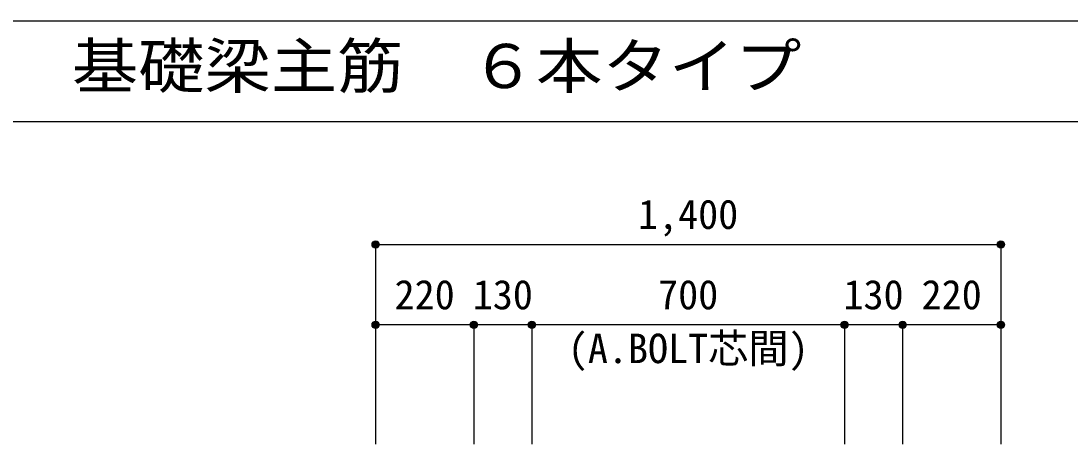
# Model space of a CAD drawing. Units: millimetres at full size, sheet at 1:30. Extents: x -5973 to 5954, y -4195 to 4201.
# Drawn here: x -942 to 1409, y 3253 to 4201 of the extents above; entities that cross this region are included whole.
import ezdxf
from ezdxf.enums import TextEntityAlignment as Align

# ---------------------------------------------------------------- set-up
doc = ezdxf.new("R2010")
doc.units = ezdxf.units.MM
doc.header["$LTSCALE"] = 30
doc.header["$PDMODE"] = 32
doc.header["$PDSIZE"] = 15
for name, color, linetype in [('0-D_寸法', 4, 'Continuous'), ('6-7_文字', 7, 'Continuous'), ('F-0_枠', 6, 'Continuous')]:
    doc.layers.add(name, color=color, linetype=linetype)
doc.styles.add('ＭＳ ゴシック', font='')
doc.styles.get('ＭＳ ゴシック').set_extended_font_data('MS Gothic')

msp = doc.modelspace()

# ---------------------------------------------------------------- linework, layer by layer
at = {"layer": '0-D_寸法'}
for p, q in [((-147.56, 3700.34), (1252.44, 3700.34)), ((-147.56, 3700.34), (-147.56, 3520.34)), ((1252.44, 3700.34), (1252.44, 3520.34)), ((72.44, 3520.34), (-147.56, 3520.34)), ((-147.56, 3520.34), (-147.56, 3253.3)), ((202.44, 3520.34), (72.44, 3520.34)), ((72.44, 3520.34), (72.44, 3253.3)), ((902.44, 3520.34), (202.44, 3520.34)), ((202.44, 3520.34), (202.44, 3253.3)), ((1032.44, 3520.34), (902.44, 3520.34)), ((902.44, 3520.34), (902.44, 3253.3)), ((1252.44, 3520.34), (1032.44, 3520.34)), ((1032.44, 3520.34), (1032.44, 3253.3)), ((1252.44, 3520.34), (1252.44, 3253.3))]:
    msp.add_line(p, q, dxfattribs=at)
for centre, radius in [((-147.56, 3700.34), 8), ((-147.56, 3700.34), 7.2), ((-147.56, 3700.34), 6.4), ((-147.56, 3700.34), 5.6), ((-147.56, 3700.34), 4.8), ((-147.56, 3700.34), 4), ((-147.56, 3700.34), 3.2), ((-147.56, 3700.34), 2.4), ((-147.56, 3700.34), 1.6), ((-147.56, 3700.34), 0.8), ((1252.44, 3700.34), 8), ((1252.44, 3700.34), 7.2), ((1252.44, 3700.34), 6.4), ((1252.44, 3700.34), 5.6), ((1252.44, 3700.34), 4.8), ((1252.44, 3700.34), 4), ((1252.44, 3700.34), 3.2), ((1252.44, 3700.34), 2.4), ((1252.44, 3700.34), 1.6), ((1252.44, 3700.34), 0.8), ((-147.56, 3520.34), 8), ((-147.56, 3520.34), 7.2), ((-147.56, 3520.34), 6.4), ((72.44, 3520.34), 8), ((72.44, 3520.34), 7.2), ((72.44, 3520.34), 6.4), ((202.44, 3520.34), 8), ((202.44, 3520.34), 7.2), ((202.44, 3520.34), 6.4), ((902.44, 3520.34), 8), ((902.44, 3520.34), 7.2), ((902.44, 3520.34), 6.4), ((1032.44, 3520.34), 8), ((1032.44, 3520.34), 7.2), ((1032.44, 3520.34), 6.4), ((1252.44, 3520.34), 8), ((1252.44, 3520.34), 7.2), ((1252.44, 3520.34), 6.4), ((-147.56, 3520.34), 5.6), ((-147.56, 3520.34), 4.8), ((-147.56, 3520.34), 4), ((-147.56, 3520.34), 3.2), ((-147.56, 3520.34), 2.4), ((-147.56, 3520.34), 1.6), ((-147.56, 3520.34), 0.8), ((72.44, 3520.34), 5.6), ((72.44, 3520.34), 4.8), ((72.44, 3520.34), 4), ((72.44, 3520.34), 3.2), ((72.44, 3520.34), 2.4), ((72.44, 3520.34), 1.6), ((72.44, 3520.34), 0.8), ((202.44, 3520.34), 5.6), ((202.44, 3520.34), 4.8), ((202.44, 3520.34), 4), ((202.44, 3520.34), 3.2), ((202.44, 3520.34), 2.4), ((202.44, 3520.34), 1.6), ((202.44, 3520.34), 0.8), ((902.44, 3520.34), 5.6), ((902.44, 3520.34), 4.8), ((902.44, 3520.34), 4), ((902.44, 3520.34), 3.2), ((902.44, 3520.34), 2.4), ((902.44, 3520.34), 1.6), ((902.44, 3520.34), 0.8), ((1032.44, 3520.34), 5.6), ((1032.44, 3520.34), 4.8), ((1032.44, 3520.34), 4), ((1032.44, 3520.34), 3.2), ((1032.44, 3520.34), 2.4), ((1032.44, 3520.34), 1.6), ((1032.44, 3520.34), 0.8), ((1252.44, 3520.34), 5.6), ((1252.44, 3520.34), 4.8), ((1252.44, 3520.34), 4), ((1252.44, 3520.34), 3.2), ((1252.44, 3520.34), 2.4), ((1252.44, 3520.34), 1.6), ((1252.44, 3520.34), 0.8)]:
    msp.add_circle(centre, radius, dxfattribs=at)
at = {"layer": '0-D_寸法', "color": 7}
for p in [(-147.56, 3700.34), (-147.56, 3700.34), (1252.44, 3700.34), (1252.44, 3700.34), (-147.56, 3520.34), (-147.56, 3520.34), (72.44, 3520.34), (72.44, 3520.34), (202.44, 3520.34), (202.44, 3520.34), (902.44, 3520.34), (902.44, 3520.34), (1032.44, 3520.34), (1032.44, 3520.34), (1252.44, 3520.34), (1252.44, 3520.34)]:
    msp.add_point(p, dxfattribs=at)
at = {"layer": 'F-0_枠'}
msp.add_line((-5972.88, 4201.15), (5954.1, 4201.15), dxfattribs=at)
at = {"layer": 'F-0_枠', "color": 2}
msp.add_line((-5972.88, 3976.15), (3723.6, 3976.15), dxfattribs=at)

# ---------------------------------------------------------------- texts
at = {"layer": '0-D_寸法', "style": 'ＭＳ ゴシック'}
for s, p in [('1,400', (439.94, 3715.34)), ('220', (-105.06, 3535.34)), ('130', (69.94, 3535.34)), ('700', (484.94, 3535.34)), ('130', (899.94, 3535.34)), ('220', (1074.94, 3535.34)), ('(A.BOLT芯間)', (282.84, 3414.72))]:
    msp.add_text(s, height=65.98, dxfattribs=at).set_placement(p, align=Align.BOTTOM_LEFT)
at = {"layer": '6-7_文字', "color": 2, "style": 'ＭＳ ゴシック', "width": 1.1}
msp.add_text('\u3000\u3000基礎梁主筋\u3000６本タイプ', height=98.97, dxfattribs=at).set_placement((-1124.64, 4021.15), align=Align.BOTTOM_LEFT)

doc.saveas('drawing.dxf')
